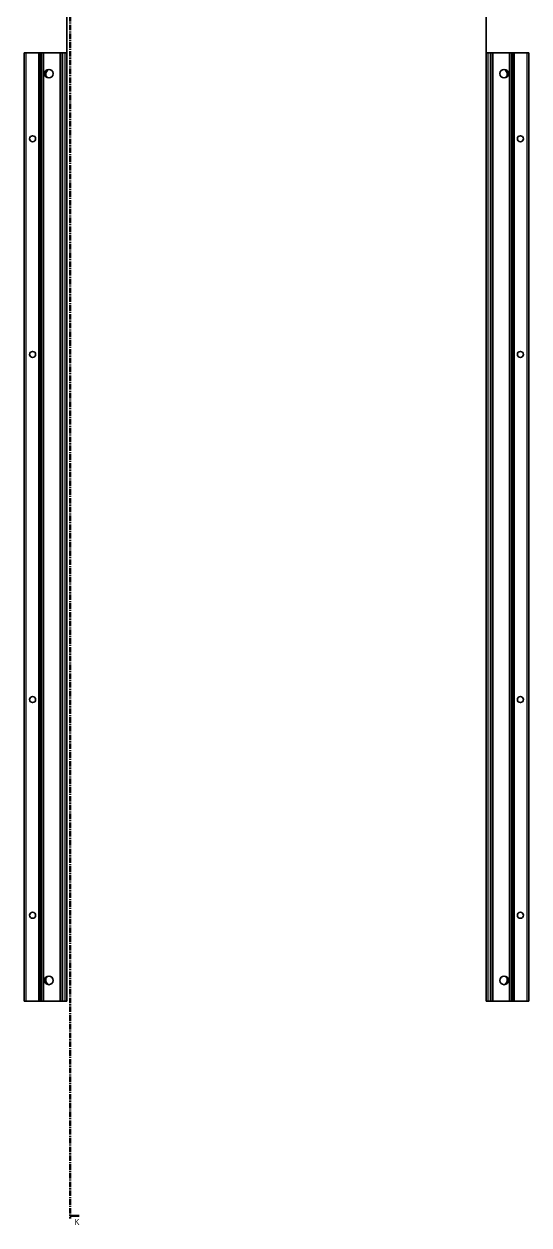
# Model space of a CAD drawing. Header units: millimetres. Extents: x -199 to 2982, y -1847 to 1507.
# Drawn here: x 1175 to 1760, y -1111 to 281 of the extents above; entities that cross this region are included whole.
import ezdxf

# ---------------------------------------------------------------- set-up
doc = ezdxf.new("R2010")
doc.units = ezdxf.units.MM
doc.linetypes.add('CENTER', pattern=[10.16, 6.35, -1.27, 1.27, -1.27])
doc.layers.add('FORMAT', color=7, linetype='Continuous')
doc.styles.add('SLDTEXTSTYLE0', font='TXT', dxfattribs={"width": 0.75})
doc.dimstyles.new('SLDDIMSTYLE0', dxfattribs={"dimtxt": 20, "dimasz": 10, "dimexe": 0, "dimexo": 0.0625, "dimgap": 5, "dimtad": 2, "dimdec": 1, "dimrnd": 1e-09, "dimzin": 12, "dimdsep": 46, "dimtxsty": 'SLDTEXTSTYLE0', "dimsah": 1, "dimcen": 0.09, "dimadec": 0, "dimazin": 3, "dimtfac": 1, "dimtofl": 0, "dimtmove": 0, "dimatfit": 3, "dimfxl": 0, "dimfrac": 2, "dimtolj": 1, "dimtzin": 12, "dimarcsym": 0})

# ---------------------------------------------------------------- blocks, each defined once
blk = doc.blocks.new('_D_4')
at = {"layer": 'FORMAT'}
for p, q in [((1224.6, 247.2), (1224.6, 446)), ((1710.6, 247.2), (1710.6, 446)), ((1224.6, 445), (1710.6, 445))]:
    blk.add_line(p, q, dxfattribs=at)
for points in [[(1224.6, 445), (1234.6, 443.5), (1234.6, 446.5)], [(1710.6, 445), (1700.6, 446.5), (1700.6, 443.5)]]:
    blk.add_solid(points, dxfattribs=at)
at = {"layer": 'FORMAT', "insert": (1445.5, 470.8), "char_height": 20, "attachment_point": 1, "style": 'SLDTEXTSTYLE0'}
blk.add_mtext('486', dxfattribs=at)

msp = doc.modelspace()

# ---------------------------------------------------------------- linework, layer by layer
at = {"color": 7, "linetype": 'CENTER', "lineweight": 35}
msp.add_line((1228.35, 1499.09), (1228.35, -1103.67), dxfattribs=at)
at = {"color": 7, "linetype": 'Continuous', "lineweight": 25}
for p, q in [((1174.92, -851.79), (1174.92, 247.21)), ((1174.92, 247.21), (1176.92, 247.21)), ((1176.92, 247.21), (1192.27, 247.21)), ((1192.27, 247.21), (1192.92, 247.21)), ((1192.92, 223.46), (1192.92, 247.21)), ((1192.92, 247.21), (1193.5, 247.21)), ((1193.5, 247.21), (1194.71, 247.21)), ((1194.71, 247.21), (1194.71, -851.79)), ((1194.71, 247.21), (1194.74, 247.21)), ((1194.74, 247.21), (1194.74, -851.79)), ((1194.74, 247.21), (1195.95, 247.21)), ((1195.95, 247.21), (1197.37, 247.21)), ((1197.37, 247.21), (1216.77, 247.21)), ((1216.77, 247.21), (1217.42, 247.21)), ((1217.42, -851.79), (1217.42, 247.21)), ((1217.42, 247.21), (1219.42, 247.21)), ((1219.42, 247.21), (1222.62, 247.21)), ((1222.62, 247.21), (1224.62, 247.21)), ((1224.62, 247.21), (1224.62, -851.79)), ((1710.62, -851.79), (1710.62, 247.21)), ((1710.62, 247.21), (1712.62, 247.21)), ((1715.82, 247.21), (1712.62, 247.21)), ((1715.82, 247.21), (1717.82, 247.21)), ((1717.82, 247.21), (1717.82, -851.79)), ((1717.82, 247.21), (1718.47, 247.21)), ((1737.87, 247.21), (1718.47, 247.21)), ((1737.87, 247.21), (1739.28, 247.21)), ((1740.49, 247.21), (1739.28, 247.21)), ((1740.49, -851.79), (1740.49, 247.21)), ((1740.53, 247.21), (1740.49, 247.21)), ((1740.53, -851.79), (1740.53, 247.21)), ((1741.73, 247.21), (1740.53, 247.21)), ((1741.73, 247.21), (1742.32, 247.21)), ((1742.32, 247.21), (1742.32, 223.46)), ((1742.32, 247.21), (1742.97, 247.21)), ((1758.32, 247.21), (1742.97, 247.21)), ((1758.32, 247.21), (1760.32, 247.21)), ((1760.32, 247.21), (1760.32, -851.79)), ((1192.98, 223.35), (1192.92, 223.46)), ((1192.92, 223.46), (1192.92, 221.96)), ((1192.98, 222.06), (1192.98, 223.35)), ((1202.97, 227.73), (1202.97, 228.14)), ((1732.27, 228.14), (1732.27, 227.73)), ((1742.32, 223.46), (1742.26, 223.35)), ((1742.26, 223.35), (1742.26, 222.06)), ((1742.32, 221.96), (1742.32, 223.46)), ((1192.92, 221.96), (1192.98, 222.06)), ((1192.92, 173.46), (1192.92, 221.96)), ((1742.26, 222.06), (1742.32, 221.96)), ((1742.32, 221.96), (1742.32, 173.46)), ((1192.98, 173.35), (1192.92, 173.46)), ((1192.92, 173.46), (1192.92, 171.96)), ((1192.92, 171.96), (1192.98, 172.06)), ((1192.92, 123.46), (1192.92, 171.96)), ((1192.98, 172.06), (1192.98, 173.35)), ((1742.32, 173.46), (1742.26, 173.35)), ((1742.26, 173.35), (1742.26, 172.06)), ((1742.26, 172.06), (1742.32, 171.96)), ((1742.32, 171.96), (1742.32, 173.46)), ((1742.32, 171.96), (1742.32, 123.46)), ((1192.98, 123.35), (1192.92, 123.46)), ((1192.92, 123.46), (1192.92, 121.96)), ((1192.92, 121.96), (1192.98, 122.06)), ((1192.92, 73.46), (1192.92, 121.96)), ((1192.98, 122.06), (1192.98, 123.35)), ((1742.32, 123.46), (1742.26, 123.35)), ((1742.26, 123.35), (1742.26, 122.06)), ((1742.26, 122.06), (1742.32, 121.96)), ((1742.32, 121.96), (1742.32, 123.46)), ((1742.32, 121.96), (1742.32, 73.46)), ((1192.98, 73.35), (1192.92, 73.46)), ((1192.92, 73.46), (1192.92, 71.96)), ((1192.92, 71.96), (1192.98, 72.06)), ((1192.92, 23.46), (1192.92, 71.96)), ((1192.98, 72.06), (1192.98, 73.35)), ((1742.32, 73.46), (1742.26, 73.35)), ((1742.26, 73.35), (1742.26, 72.06)), ((1742.26, 72.06), (1742.32, 71.96)), ((1742.32, 71.96), (1742.32, 73.46)), ((1742.32, 71.96), (1742.32, 23.46)), ((1192.98, 23.35), (1192.92, 23.46)), ((1192.92, 23.46), (1192.92, 21.96)), ((1192.92, 21.96), (1192.98, 22.06)), ((1192.92, -26.54), (1192.92, 21.96)), ((1192.98, 22.06), (1192.98, 23.35)), ((1742.32, 23.46), (1742.26, 23.35)), ((1742.26, 23.35), (1742.26, 22.06)), ((1742.26, 22.06), (1742.32, 21.96)), ((1742.32, 21.96), (1742.32, 23.46)), ((1742.32, 21.96), (1742.32, -26.54)), ((1192.98, -26.65), (1192.92, -26.54)), ((1192.92, -26.54), (1192.92, -28.04)), ((1192.98, -27.94), (1192.98, -26.65)), ((1742.32, -26.54), (1742.26, -26.65)), ((1742.26, -26.65), (1742.26, -27.94)), ((1742.32, -28.04), (1742.32, -26.54)), ((1192.92, -28.04), (1192.98, -27.94)), ((1192.92, -76.54), (1192.92, -28.04)), ((1742.26, -27.94), (1742.32, -28.04)), ((1742.32, -28.04), (1742.32, -76.54)), ((1192.98, -76.65), (1192.92, -76.54)), ((1192.92, -76.54), (1192.92, -78.04)), ((1192.92, -78.04), (1192.98, -77.94)), ((1192.92, -126.54), (1192.92, -78.04)), ((1192.98, -77.94), (1192.98, -76.65)), ((1742.32, -76.54), (1742.26, -76.65)), ((1742.26, -76.65), (1742.26, -77.94)), ((1742.26, -77.94), (1742.32, -78.04)), ((1742.32, -78.04), (1742.32, -76.54)), ((1742.32, -78.04), (1742.32, -126.54)), ((1192.98, -126.65), (1192.92, -126.54)), ((1192.92, -126.54), (1192.92, -128.04)), ((1192.92, -128.04), (1192.98, -127.94)), ((1192.92, -176.54), (1192.92, -128.04)), ((1192.98, -127.94), (1192.98, -126.65)), ((1742.32, -126.54), (1742.26, -126.65)), ((1742.26, -126.65), (1742.26, -127.94)), ((1742.26, -127.94), (1742.32, -128.04)), ((1742.32, -128.04), (1742.32, -126.54)), ((1742.32, -128.04), (1742.32, -176.54)), ((1192.98, -176.65), (1192.92, -176.54)), ((1192.92, -176.54), (1192.92, -178.04)), ((1192.92, -178.04), (1192.98, -177.94)), ((1192.92, -226.54), (1192.92, -178.04)), ((1192.98, -177.94), (1192.98, -176.65)), ((1742.32, -176.54), (1742.26, -176.65)), ((1742.26, -176.65), (1742.26, -177.94)), ((1742.26, -177.94), (1742.32, -178.04)), ((1742.32, -178.04), (1742.32, -176.54)), ((1742.32, -178.04), (1742.32, -226.54)), ((1192.98, -226.65), (1192.92, -226.54)), ((1192.92, -226.54), (1192.92, -228.04)), ((1192.92, -228.04), (1192.98, -227.94)), ((1192.92, -276.54), (1192.92, -228.04)), ((1192.98, -227.94), (1192.98, -226.65)), ((1742.32, -226.54), (1742.26, -226.65)), ((1742.26, -226.65), (1742.26, -227.94)), ((1742.26, -227.94), (1742.32, -228.04)), ((1742.32, -228.04), (1742.32, -226.54)), ((1742.32, -228.04), (1742.32, -276.54)), ((1192.98, -276.65), (1192.92, -276.54)), ((1192.92, -276.54), (1192.92, -278.04)), ((1192.92, -278.04), (1192.98, -277.94)), ((1192.92, -326.54), (1192.92, -278.04)), ((1192.98, -277.94), (1192.98, -276.65)), ((1742.32, -276.54), (1742.26, -276.65)), ((1742.26, -276.65), (1742.26, -277.94)), ((1742.26, -277.94), (1742.32, -278.04)), ((1742.32, -278.04), (1742.32, -276.54)), ((1742.32, -278.04), (1742.32, -326.54)), ((1192.98, -326.65), (1192.92, -326.54)), ((1192.92, -326.54), (1192.92, -328.04)), ((1192.92, -328.04), (1192.98, -327.94)), ((1192.92, -376.54), (1192.92, -328.04)), ((1192.98, -327.94), (1192.98, -326.65)), ((1742.32, -326.54), (1742.26, -326.65)), ((1742.26, -326.65), (1742.26, -327.94)), ((1742.26, -327.94), (1742.32, -328.04)), ((1742.32, -328.04), (1742.32, -326.54)), ((1742.32, -328.04), (1742.32, -376.54)), ((1192.98, -376.65), (1192.92, -376.54)), ((1192.92, -376.54), (1192.92, -378.04)), ((1192.92, -378.04), (1192.98, -377.94)), ((1192.92, -426.54), (1192.92, -378.04)), ((1192.98, -377.94), (1192.98, -376.65)), ((1742.32, -376.54), (1742.26, -376.65)), ((1742.26, -376.65), (1742.26, -377.94)), ((1742.26, -377.94), (1742.32, -378.04)), ((1742.32, -378.04), (1742.32, -376.54)), ((1742.32, -378.04), (1742.32, -426.54)), ((1192.98, -426.65), (1192.92, -426.54)), ((1192.92, -426.54), (1192.92, -428.04)), ((1192.92, -428.04), (1192.98, -427.94)), ((1192.92, -476.54), (1192.92, -428.04)), ((1192.98, -427.94), (1192.98, -426.65)), ((1742.32, -426.54), (1742.26, -426.65)), ((1742.26, -426.65), (1742.26, -427.94)), ((1742.26, -427.94), (1742.32, -428.04)), ((1742.32, -428.04), (1742.32, -426.54)), ((1742.32, -428.04), (1742.32, -476.54)), ((1192.98, -476.65), (1192.92, -476.54)), ((1192.92, -476.54), (1192.92, -478.04)), ((1192.92, -478.04), (1192.98, -477.94)), ((1192.92, -526.54), (1192.92, -478.04)), ((1192.98, -477.94), (1192.98, -476.65)), ((1742.32, -476.54), (1742.26, -476.65)), ((1742.26, -476.65), (1742.26, -477.94)), ((1742.26, -477.94), (1742.32, -478.04)), ((1742.32, -478.04), (1742.32, -476.54)), ((1742.32, -478.04), (1742.32, -526.54)), ((1192.98, -526.65), (1192.92, -526.54)), ((1192.92, -526.54), (1192.92, -528.04)), ((1192.92, -528.04), (1192.98, -527.94)), ((1192.92, -576.54), (1192.92, -528.04)), ((1192.98, -527.94), (1192.98, -526.65)), ((1742.32, -526.54), (1742.26, -526.65)), ((1742.26, -526.65), (1742.26, -527.94)), ((1742.26, -527.94), (1742.32, -528.04)), ((1742.32, -528.04), (1742.32, -526.54)), ((1742.32, -528.04), (1742.32, -576.54)), ((1192.98, -576.65), (1192.92, -576.54)), ((1192.92, -576.54), (1192.92, -578.04)), ((1192.92, -578.04), (1192.98, -577.94)), ((1192.92, -626.54), (1192.92, -578.04)), ((1192.98, -577.94), (1192.98, -576.65)), ((1742.32, -576.54), (1742.26, -576.65)), ((1742.26, -576.65), (1742.26, -577.94)), ((1742.26, -577.94), (1742.32, -578.04)), ((1742.32, -578.04), (1742.32, -576.54)), ((1742.32, -578.04), (1742.32, -626.54)), ((1192.98, -626.65), (1192.92, -626.54)), ((1192.92, -626.54), (1192.92, -628.04)), ((1192.92, -628.04), (1192.98, -627.94)), ((1192.92, -676.54), (1192.92, -628.04)), ((1192.98, -627.94), (1192.98, -626.65)), ((1742.32, -626.54), (1742.26, -626.65)), ((1742.26, -626.65), (1742.26, -627.94)), ((1742.26, -627.94), (1742.32, -628.04)), ((1742.32, -628.04), (1742.32, -626.54)), ((1742.32, -628.04), (1742.32, -676.54)), ((1192.98, -676.65), (1192.92, -676.54)), ((1192.92, -676.54), (1192.92, -678.04)), ((1192.92, -678.04), (1192.98, -677.94)), ((1192.92, -726.54), (1192.92, -678.04)), ((1192.98, -677.94), (1192.98, -676.65)), ((1742.32, -676.54), (1742.26, -676.65)), ((1742.26, -676.65), (1742.26, -677.94)), ((1742.26, -677.94), (1742.32, -678.04)), ((1742.32, -678.04), (1742.32, -676.54)), ((1742.32, -678.04), (1742.32, -726.54)), ((1192.98, -726.65), (1192.92, -726.54)), ((1192.92, -726.54), (1192.92, -728.04)), ((1192.92, -728.04), (1192.98, -727.94)), ((1192.92, -776.54), (1192.92, -728.04)), ((1192.98, -727.94), (1192.98, -726.65)), ((1742.32, -726.54), (1742.26, -726.65)), ((1742.26, -726.65), (1742.26, -727.94)), ((1742.26, -727.94), (1742.32, -728.04)), ((1742.32, -728.04), (1742.32, -726.54)), ((1742.32, -728.04), (1742.32, -776.54)), ((1192.98, -776.65), (1192.92, -776.54)), ((1192.92, -776.54), (1192.92, -778.04)), ((1192.92, -778.04), (1192.98, -777.94)), ((1192.92, -826.54), (1192.92, -778.04)), ((1192.98, -777.94), (1192.98, -776.65)), ((1742.32, -776.54), (1742.26, -776.65)), ((1742.26, -776.65), (1742.26, -777.94)), ((1742.26, -777.94), (1742.32, -778.04)), ((1742.32, -778.04), (1742.32, -776.54)), ((1742.32, -778.04), (1742.32, -826.54)), ((1192.98, -826.65), (1192.92, -826.54)), ((1192.92, -826.54), (1192.92, -828.04)), ((1192.92, -828.04), (1192.98, -827.94)), ((1192.92, -851.79), (1192.92, -828.04)), ((1192.98, -827.94), (1192.98, -826.65)), ((1202.97, -832.73), (1202.97, -832.32)), ((1732.27, -832.32), (1732.27, -832.73)), ((1742.32, -826.54), (1742.26, -826.65)), ((1742.26, -826.65), (1742.26, -827.94)), ((1742.26, -827.94), (1742.32, -828.04)), ((1742.32, -828.04), (1742.32, -826.54)), ((1742.32, -828.04), (1742.32, -851.79)), ((1176.92, -851.79), (1174.92, -851.79)), ((1176.92, -851.79), (1192.27, -851.79)), ((1192.92, -851.79), (1192.27, -851.79)), ((1193.5, -851.79), (1192.92, -851.79)), ((1193.5, -851.79), (1194.71, -851.79)), ((1194.71, -851.79), (1194.74, -851.79)), ((1194.74, -851.79), (1195.95, -851.79)), ((1197.37, -851.79), (1195.95, -851.79)), ((1197.37, -851.79), (1216.77, -851.79)), ((1217.42, -851.79), (1216.77, -851.79)), ((1219.42, -851.79), (1217.42, -851.79)), ((1219.42, -851.79), (1222.62, -851.79)), ((1224.62, -851.79), (1222.62, -851.79)), ((1712.62, -851.79), (1710.62, -851.79)), ((1715.82, -851.79), (1712.62, -851.79)), ((1717.82, -851.79), (1715.82, -851.79)), ((1718.47, -851.79), (1717.82, -851.79)), ((1737.87, -851.79), (1718.47, -851.79)), ((1739.28, -851.79), (1737.87, -851.79)), ((1740.49, -851.79), (1739.28, -851.79)), ((1740.53, -851.79), (1740.49, -851.79)), ((1741.73, -851.79), (1740.53, -851.79)), ((1742.32, -851.79), (1741.73, -851.79)), ((1742.97, -851.79), (1742.32, -851.79)), ((1758.32, -851.79), (1742.97, -851.79)), ((1760.32, -851.79), (1758.32, -851.79))]:
    msp.add_line(p, q, dxfattribs=at)
at = {"color": 8, "linetype": 'Continuous', "lineweight": 18}
for p, q in [((1176.92, 247.21), (1176.92, -851.79)), ((1192.27, -851.79), (1192.27, 247.21)), ((1193.5, 247.21), (1193.5, -851.79)), ((1195.95, -851.79), (1195.95, 247.21)), ((1197.37, 247.21), (1197.37, -851.79)), ((1216.77, -851.79), (1216.77, 247.21)), ((1219.42, 247.21), (1219.42, -851.79)), ((1222.62, -851.79), (1222.62, 247.21)), ((1712.62, 247.21), (1712.62, -851.79)), ((1715.82, -851.79), (1715.82, 247.21)), ((1718.47, 247.21), (1718.47, -851.79)), ((1737.87, -851.79), (1737.87, 247.21)), ((1739.28, 247.21), (1739.28, -851.79)), ((1741.73, -851.79), (1741.73, 247.21)), ((1742.97, 247.21), (1742.97, -851.79)), ((1758.32, -851.79), (1758.32, 247.21))]:
    msp.add_line(p, q, dxfattribs=at)
at = {"color": 7, "linetype": 'Continuous', "lineweight": 35}
msp.add_line((1238.99, -1100.67), (1228.35, -1100.67), dxfattribs=at)
at = {"color": 7, "linetype": 'Continuous', "lineweight": 25}
for centre, radius in [((1203.77, 223.21), 5), ((1731.47, 223.21), 5), ((1184.82, 147.71), 3.5), ((1750.42, 147.71), 3.5), ((1184.82, -102.29), 3.5), ((1750.42, -102.29), 3.5), ((1184.82, -502.29), 3.5), ((1750.42, -502.29), 3.5), ((1184.82, -752.29), 3.5), ((1750.42, -752.29), 3.5), ((1203.77, -827.79), 5), ((1731.47, -827.79), 5)]:
    msp.add_circle(centre, radius, dxfattribs=at)
for centre, radius, start, end in [((1205.27, 222.71), 5.25, 119.14074, 233.81086), ((1202.47, 227.73), 0.5, 299.14074, 0), ((1732.77, 227.73), 0.5, 180, 240.85926), ((1729.97, 222.71), 5.25, 306.18913, 60.85926), ((1205.27, -827.29), 5.25, 126.18914, 240.85926), ((1202.47, -832.32), 0.5, 0, 60.85926), ((1732.77, -832.32), 0.5, 119.14074, 180), ((1729.97, -827.29), 5.25, 299.14074, 53.81086)]:
    msp.add_arc(centre, radius, start, end, dxfattribs=at)
at = {"color": 7, "linetype": 'Continuous', "lineweight": 35}
msp.add_solid([(1228.35, -1100.67), (1235.35, -1101.79), (1235.35, -1099.55)], dxfattribs=at)

# ---------------------------------------------------------------- texts
at = {"color": 7, "linetype": 'Continuous', "insert": (1233.54, -1104.35), "char_height": 7, "attachment_point": 1, "style": 'SLDTEXTSTYLE0'}
msp.add_mtext('K', dxfattribs=at)

# ---------------------------------------------------------------- dimensions: what is measured, and where the dimension line sits
at = {"layer": 'FORMAT'}
dim = msp.add_linear_dim(base=(1710.62, 445), p1=(1224.62, 247.21), p2=(1710.62, 247.21), angle=0, dimstyle='SLDDIMSTYLE0', dxfattribs=at)
dim.commit()
dim.dimension.update_dxf_attribs({"geometry": '_D_4', "text_midpoint": (1467.62, 445), "dimtype": 160})

doc.saveas('drawing.dxf')
